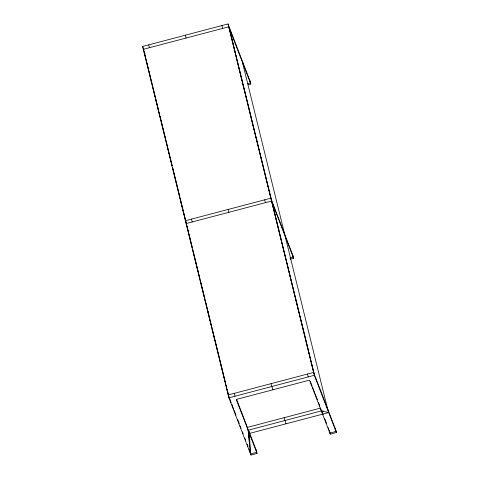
<?xml version="1.0" encoding="UTF-8"?>
<svg xmlns="http://www.w3.org/2000/svg" width="479" height="479" viewBox="0 0 479 479"><rect width="100%" height="100%" fill="white"/><g stroke="black" fill="none" stroke-linecap="round" stroke-linejoin="round"><path stroke-width="0.72" d="M249.595 446.721L248.661 430.609L256.373 450.583L257.073 453.439L250.972 455.05L228.89 397.821L142.61 46.469L228.028 23.95L250.11 81.179L250.81 84.035L248.104 84.747M247.685 83.669L250.397 82.957L249.697 80.101M289.795 258.097L293.184 257.205L292.483 254.349M290.214 259.175L293.603 258.283L292.903 255.427L270.821 198.198L185.397 220.717L186.026 222.334L180.14 198.372M228.89 397.821L314.308 375.302L336.39 432.531L330.288 434.142L309.458 380.152L236.237 399.45L257.073 453.439M236.596 399.33L247.415 427.37L320.631 408.066M255.954 449.506L256.654 452.362L250.553 453.972L248.116 430.226L321.331 410.922L328.684 412.557L327.983 409.701M322.583 414.161L321.882 411.305L323.235 410.946M250.026 451.829L250.553 453.972L249.361 433.465L328.684 412.557M250.81 84.035L228.728 26.806L143.311 49.325L143.934 50.948M293.603 258.283L271.521 201.054L186.097 223.573L186.517 224.651M310.338 381.398L312.188 386.182M312.715 387.553L314.559 392.337M315.086 393.708L317.463 399.863M318.517 402.594L319.84 406.012M321.882 411.305L323.181 414.682M324.744 418.73L326.57 423.454M328.127 427.502L328.911 429.525M142.61 46.469L143.945 49.936M144.963 53.87L144.161 51.792L145.766 58.33M272.922 389.78L270.97 383.685M286.047 423.795L284.095 417.7M185.9 221.759L186.702 223.831M208.706 313.446L207.91 311.38L212.347 329.462M228.956 396.696L230.285 400.139M231.878 404.27L232.674 406.336M234.267 410.467L235.063 412.533M238.518 421.484L239.314 423.55M229.609 398.654L228.19 394.965L313.607 372.446L335.689 429.675L336.39 432.531M230.411 400.725L231.207 402.797M232.806 406.94L233.608 409.006M235.201 413.149L236.003 415.221M237.602 419.364L238.668 422.125M239.997 425.574L241.063 428.334M242.398 431.789L243.194 433.86M244.793 437.998L245.589 440.069M247.188 444.213L247.99 446.284M249.056 449.045L249.852 451.116M335.27 428.591L335.977 431.453L329.875 433.058L329.169 430.202M242.404 61.204L243.104 64.06M285.191 235.452L285.891 238.308M242.482 62.438L284.568 233.83M285.268 236.686L327.355 408.078M329.588 431.28L330.288 434.142M229.357 28.423L271.443 199.815M272.144 202.671L314.23 374.063M229.04 27.614L271.132 199.007M271.832 201.863L313.919 373.255M228.028 23.95L314.308 375.302M320.804 408.779L321.331 410.922M221.927 25.561L222.627 28.417M264.719 199.809L265.42 202.665M307.506 374.051L308.207 376.913M185.391 35.189L186.097 38.045M228.184 209.437L228.884 212.293M248.661 430.609L249.361 433.465M247.415 427.37L248.116 430.226M250.445 452.906L250.972 455.05M148.712 44.858L149.412 47.72M191.498 219.107L192.199 221.963M234.291 393.355L234.991 396.211M146.125 59.785L152.011 83.753M152.37 85.208L153.436 89.567M153.795 91.016L159.681 114.984M160.04 116.439L161.106 120.798M161.465 122.247L165.926 140.407M166.279 141.862L172.165 165.83M172.524 167.285L179.302 194.881M179.655 196.336L185.541 220.304M186.954 226.04L192.283 247.739L186.726 225.196M192.636 249.188L198.498 273.054M198.851 274.503L199.917 278.844M200.27 280.287L201.336 284.628M201.695 286.077L204.713 298.369M205.066 299.818L206.132 304.159M206.491 305.602L207.73 310.667M212.706 330.911L219.095 356.945M219.454 358.394L225.316 382.26M225.669 383.709L226.735 388.05M227.088 389.493L228.154 393.834M144.113 51.672L146.257 60.384M146.61 61.839L152.496 85.807M152.855 87.256L158.735 111.224M159.094 112.673L172.111 165.692M172.47 167.141L178.356 191.109M178.709 192.558L179.781 196.917M192.612 249.158L198.492 273.126M198.851 274.575L211.868 327.594M212.227 329.043L218.113 353.011M218.466 354.46L219.538 358.819M219.897 360.274L225.783 384.236M226.136 385.691L228.812 396.582M248.326 436.273L248.481 437.758"/></g></svg>
